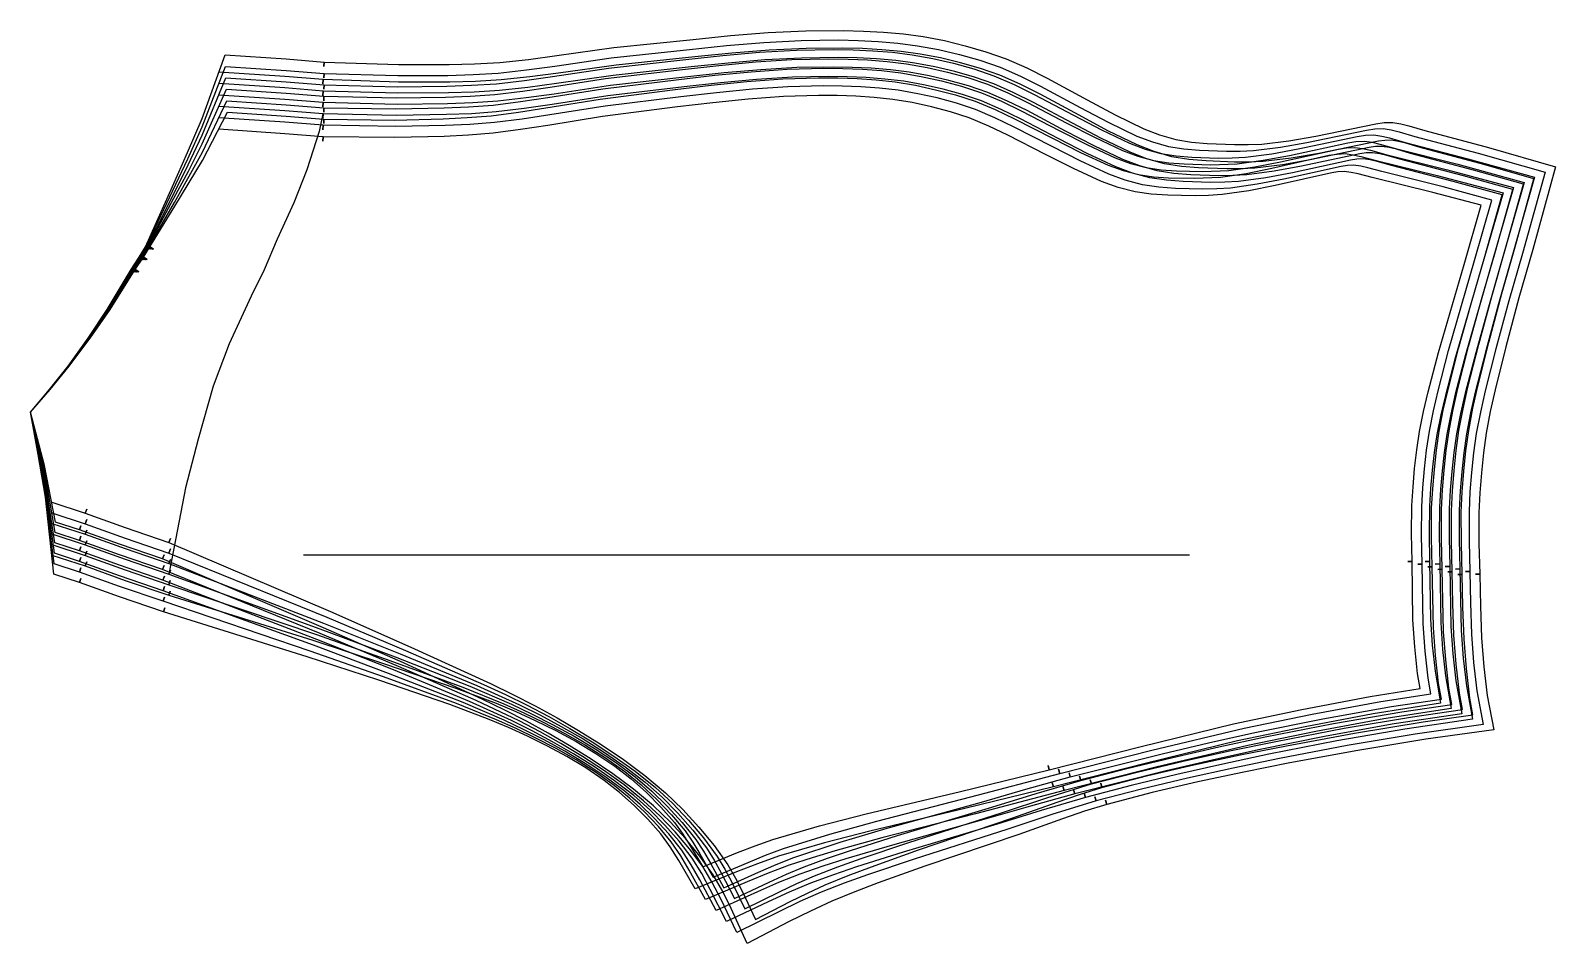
# Model space of a CAD drawing. Header units: inches. Extents: x 0 to 34.1, y 0 to 20.4.
import ezdxf

# ---------------------------------------------------------------- set-up
doc = ezdxf.new("R2010")
doc.units = ezdxf.units.IN

msp = doc.modelspace()

# ---------------------------------------------------------------- linework, layer by layer
at = {"layer": 'T001L001'}
for points in [[(0.563, 9.434), (0.315, 10.698), (0, 11.893), (0.425, 12.405), (0.84, 12.926), (1.29, 13.554), (1.718, 14.196), (2.256, 15.091), (2.339, 15.039), (2.256, 15.091), (2.434, 15.363), (2.518, 15.311), (2.434, 15.363), (2.571, 15.597), (2.659, 15.552), (2.571, 15.597), (3.178, 16.95), (3.517, 17.708), (3.841, 18.472), (4.354, 19.891), (5.72, 19.801), (6.572, 19.733), (6.566, 19.635), (6.572, 19.733), (8.237, 19.676), (9.371, 19.678), (9.938, 19.693), (10.504, 19.725), (11.145, 19.793), (11.784, 19.877), (13.061, 20.055), (14.83, 20.241), (15.67, 20.324), (16.512, 20.391), (17.353, 20.432), (18.194, 20.439), (18.644, 20.427), (19.092, 20.402), (19.539, 20.361), (19.984, 20.302), (20.457, 20.212), (20.925, 20.099), (21.388, 19.965), (21.843, 19.806), (22.304, 19.6), (22.757, 19.372), (23.65, 18.89), (24.281, 18.554), (24.924, 18.24), (25.275, 18.105), (25.636, 18), (25.987, 17.942), (26.342, 17.911), (26.953, 17.884), (27.258, 17.885), (27.564, 17.898), (28.168, 17.972), (28.769, 18.076), (30.115, 18.35), (30.304, 18.376), (30.493, 18.382), (30.674, 18.352), (30.853, 18.308), (31.209, 18.203), (32.635, 17.819), (34.136, 17.387), (33.625, 15.54), (33.318, 14.452), (33.023, 13.361), (32.782, 12.398), (32.675, 11.913), (32.583, 11.426), (32.522, 10.982), (32.477, 10.536), (32.442, 10.088), (32.422, 9.64), (32.423, 8.956), (32.442, 8.271), (32.344, 8.268), (32.442, 8.271), (32.456, 7.555), (32.482, 6.84), (32.533, 6.193), (32.609, 5.549), (32.753, 4.785), (31.232, 4.575), (29.708, 4.324), (28.19, 4.041), (27.159, 3.836), (26.131, 3.616), (25.107, 3.379), (24.09, 3.114), (24.063, 3.208), (24.09, 3.114), (23.593, 2.959), (23.101, 2.791), (22.12, 2.44), (20.017, 1.729), (18.972, 1.355), (18.453, 1.158), (17.939, 0.95), (17.459, 0.727), (16.985, 0.489), (16.044, 0), (15.686, 0.782), (15.495, 1.166), (15.283, 1.539), (14.986, 1.955), (14.661, 2.35), (14.315, 2.727), (13.946, 3.083), (13.5, 3.454), (13.034, 3.801), (12.553, 4.128), (12.059, 4.436), (11.587, 4.712), (11.106, 4.974), (10.619, 5.225), (10.126, 5.464), (8.347, 6.28), (6.556, 7.07), (2.955, 8.61), (2.99, 8.702), (2.955, 8.61), (1.992, 8.94), (1.099, 9.26), (1.13, 9.353), (1.099, 9.26), (0.563, 9.434)], [(0.552, 9.202), (0.319, 10.558), (0, 11.893), (0.428, 12.405), (0.846, 12.926), (1.299, 13.553), (1.731, 14.196), (2.273, 15.091), (2.356, 15.039), (2.273, 15.091), (2.453, 15.363), (2.536, 15.311), (2.453, 15.363), (2.591, 15.597), (2.678, 15.551), (2.591, 15.597), (3.189, 16.86), (3.522, 17.569), (3.843, 18.283), (4.363, 19.635), (5.72, 19.546), (6.571, 19.477), (6.566, 19.379), (6.571, 19.477), (8.22, 19.428), (9.344, 19.435), (9.906, 19.452), (10.466, 19.486), (11.101, 19.557), (11.734, 19.643), (12.999, 19.825), (14.751, 20.016), (15.583, 20.102), (16.416, 20.172), (17.25, 20.217), (18.084, 20.227), (18.529, 20.218), (18.974, 20.195), (19.417, 20.156), (19.858, 20.099), (20.328, 20.012), (20.793, 19.902), (21.252, 19.772), (21.703, 19.616), (22.162, 19.413), (22.611, 19.19), (23.498, 18.716), (24.126, 18.385), (24.763, 18.077), (25.112, 17.945), (25.47, 17.843), (25.817, 17.787), (26.168, 17.758), (26.774, 17.734), (27.077, 17.736), (27.379, 17.75), (27.978, 17.825), (28.572, 17.932), (29.905, 18.209), (30.092, 18.236), (30.28, 18.242), (30.46, 18.213), (30.638, 18.17), (30.991, 18.068), (32.406, 17.694), (33.902, 17.271), (33.394, 15.45), (33.09, 14.385), (32.798, 13.316), (32.56, 12.372), (32.454, 11.897), (32.363, 11.419), (32.302, 10.984), (32.256, 10.547), (32.222, 10.109), (32.201, 9.67), (32.2, 8.999), (32.218, 8.327), (32.119, 8.325), (32.218, 8.327), (32.23, 7.626), (32.253, 6.925), (32.302, 6.291), (32.375, 5.659), (32.516, 4.905), (30.997, 4.688), (29.474, 4.43), (27.956, 4.139), (26.924, 3.926), (25.895, 3.699), (24.87, 3.457), (23.851, 3.192), (23.824, 3.287), (23.851, 3.192), (22.861, 2.886), (21.879, 2.556), (19.777, 1.887), (18.733, 1.534), (18.214, 1.348), (17.7, 1.151), (17.221, 0.939), (16.749, 0.712), (15.811, 0.246), (15.451, 0.997), (15.259, 1.366), (15.047, 1.723), (14.752, 2.121), (14.43, 2.499), (14.088, 2.859), (13.725, 3.197), (13.286, 3.549), (12.828, 3.878), (12.355, 4.186), (11.871, 4.477), (11.408, 4.736), (10.937, 4.983), (9.978, 5.441), (8.235, 6.202), (6.482, 6.939), (2.958, 8.372), (2.993, 8.464), (2.958, 8.372), (1.992, 8.704), (1.099, 9.024), (1.13, 9.117), (1.099, 9.024), (0.552, 9.202)], [(0.543, 8.969), (0.323, 10.417), (0.167, 11.156), (0, 11.893), (0.43, 12.405), (0.851, 12.925), (1.308, 13.553), (1.743, 14.196), (2.29, 15.091), (2.373, 15.038), (2.29, 15.091), (2.471, 15.363), (2.554, 15.311), (2.471, 15.363), (2.611, 15.597), (2.697, 15.55), (2.611, 15.597), (3.2, 16.771), (3.528, 17.429), (3.845, 18.093), (4.372, 19.378), (5.72, 19.29), (6.57, 19.221), (6.565, 19.123), (6.57, 19.221), (8.204, 19.18), (9.317, 19.191), (9.873, 19.212), (10.428, 19.248), (11.057, 19.32), (11.684, 19.408), (12.936, 19.594), (14.671, 19.792), (15.496, 19.88), (16.321, 19.954), (17.147, 20.002), (17.974, 20.016), (18.415, 20.008), (18.856, 19.987), (19.295, 19.951), (19.733, 19.896), (20.198, 19.812), (20.66, 19.705), (21.116, 19.578), (21.564, 19.425), (22.019, 19.227), (22.465, 19.007), (23.347, 18.542), (23.97, 18.217), (24.603, 17.914), (24.948, 17.785), (25.303, 17.685), (25.647, 17.631), (25.995, 17.604), (26.595, 17.583), (26.895, 17.587), (27.194, 17.602), (27.787, 17.679), (28.375, 17.787), (29.695, 18.068), (29.881, 18.095), (30.067, 18.102), (30.246, 18.074), (30.423, 18.033), (30.773, 17.933), (32.177, 17.569), (33.667, 17.154), (33.162, 15.361), (32.861, 14.317), (32.573, 13.27), (32.338, 12.346), (32.233, 11.881), (32.143, 11.413), (32.082, 10.987), (32.036, 10.559), (32.001, 10.13), (31.979, 9.7), (31.978, 9.042), (31.993, 8.384), (31.895, 8.382), (31.993, 8.384), (32.025, 7.01), (32.071, 6.388), (32.141, 5.769), (32.278, 5.025), (30.763, 4.801), (29.239, 4.536), (27.72, 4.238), (26.689, 4.017), (25.66, 3.782), (24.634, 3.535), (23.612, 3.27), (23.586, 3.365), (23.612, 3.27), (22.622, 2.98), (21.637, 2.672), (19.537, 2.046), (18.493, 1.714), (17.975, 1.539), (17.46, 1.351), (16.984, 1.15), (16.513, 0.936), (15.578, 0.491), (15.216, 1.212), (15.024, 1.565), (14.812, 1.907), (14.519, 2.288), (14.2, 2.648), (13.862, 2.99), (13.504, 3.311), (13.072, 3.644), (12.622, 3.955), (12.158, 4.245), (11.684, 4.518), (11.229, 4.761), (10.768, 4.991), (9.83, 5.418), (8.124, 6.125), (6.409, 6.808), (2.962, 8.135), (2.996, 8.227), (2.962, 8.135), (1.992, 8.467), (1.099, 8.787), (1.13, 8.881), (1.099, 8.787), (0.543, 8.969)], [(0.535, 8.735), (0.327, 10.276), (0.17, 11.085), (0, 11.893), (0.433, 12.405), (0.857, 12.925), (1.318, 13.552), (1.756, 14.195), (2.307, 15.091), (2.39, 15.038), (2.307, 15.091), (2.49, 15.363), (2.573, 15.31), (2.49, 15.363), (2.63, 15.597), (2.716, 15.548), (2.63, 15.597), (3.21, 16.682), (3.534, 17.29), (3.846, 17.904), (4.384, 19.122), (5.72, 19.034), (6.569, 18.966), (6.564, 18.867), (6.569, 18.966), (8.187, 18.931), (9.29, 18.948), (9.841, 18.971), (10.391, 19.009), (11.013, 19.084), (11.633, 19.174), (12.873, 19.364), (14.592, 19.567), (15.408, 19.659), (16.226, 19.735), (17.044, 19.786), (17.863, 19.804), (18.301, 19.798), (18.738, 19.78), (19.173, 19.746), (19.607, 19.694), (20.069, 19.612), (20.527, 19.508), (20.979, 19.384), (21.424, 19.235), (21.876, 19.04), (22.32, 18.825), (23.195, 18.367), (23.814, 18.048), (24.442, 17.751), (24.785, 17.625), (25.137, 17.528), (25.478, 17.476), (25.822, 17.451), (26.416, 17.433), (27.01, 17.454), (27.596, 17.533), (28.179, 17.643), (29.485, 17.927), (29.669, 17.955), (29.854, 17.963), (30.032, 17.936), (30.207, 17.895), (30.555, 17.798), (31.948, 17.443), (33.432, 17.037), (32.93, 15.271), (32.633, 14.249), (32.349, 13.224), (32.115, 12.32), (32.012, 11.865), (31.922, 11.407), (31.862, 10.989), (31.816, 10.57), (31.781, 10.15), (31.758, 9.729), (31.755, 9.085), (31.769, 8.441), (31.67, 8.438), (31.769, 8.441), (31.796, 7.094), (31.84, 6.485), (31.907, 5.879), (32.041, 5.144), (30.528, 4.915), (29.004, 4.642), (27.485, 4.337), (26.453, 4.107), (25.424, 3.865), (23.373, 3.348), (23.348, 3.443), (23.373, 3.348), (22.383, 3.075), (21.395, 2.789), (19.297, 2.205), (18.254, 1.894), (17.735, 1.729), (17.221, 1.552), (16.746, 1.362), (16.277, 1.159), (15.346, 0.737), (14.982, 1.427), (14.789, 1.764), (14.577, 2.09), (14.286, 2.453), (13.97, 2.796), (13.637, 3.121), (13.284, 3.424), (12.858, 3.739), (12.417, 4.031), (11.961, 4.303), (11.496, 4.559), (11.051, 4.785), (10.6, 5), (9.682, 5.395), (8.014, 6.048), (6.336, 6.677), (2.966, 7.898), (2.998, 7.99), (2.966, 7.898), (1.992, 8.231), (1.099, 8.551), (1.13, 8.644), (1.099, 8.551), (0.535, 8.735)], [(0.476, 9.877), (1.226, 9.632), (1.258, 9.725), (1.226, 9.632), (2.122, 9.311), (3.098, 8.977), (3.134, 9.069), (3.098, 8.977), (6.713, 7.431), (8.512, 6.637), (10.298, 5.818), (10.8, 5.575), (11.296, 5.32), (11.786, 5.052), (12.267, 4.771), (12.776, 4.453), (13.273, 4.116), (13.754, 3.759), (14.214, 3.375), (14.599, 3.003), (14.961, 2.608), (15.301, 2.195), (15.612, 1.759), (15.783, 1.464), (15.938, 1.159), (16.227, 0.537), (17.001, 0.937), (17.39, 1.13), (17.785, 1.313), (18.302, 1.522), (18.824, 1.72), (19.875, 2.096), (21.99, 2.811), (22.982, 3.167), (23.48, 3.336), (23.983, 3.493), (23.955, 3.588), (23.983, 3.493), (25.007, 3.76), (26.038, 3.999), (27.074, 4.22), (28.113, 4.427), (29.639, 4.711), (31.171, 4.964), (32.289, 5.118), (32.219, 5.493), (32.141, 6.153), (32.089, 6.816), (32.062, 7.539), (32.049, 8.262), (31.95, 8.26), (32.049, 8.262), (32.029, 8.959), (32.028, 9.655), (32.049, 10.115), (32.084, 10.574), (32.131, 11.032), (32.194, 11.487), (32.287, 11.984), (32.396, 12.477), (32.641, 13.457), (32.937, 14.553), (33.246, 15.645), (33.653, 17.117), (32.529, 17.44), (31.11, 17.822), (30.788, 17.917), (30.625, 17.957), (30.461, 17.984), (30.316, 17.98), (30.171, 17.96), (28.837, 17.688), (28.216, 17.58), (27.591, 17.504), (27.272, 17.491), (26.953, 17.49), (26.315, 17.518), (25.929, 17.551), (25.548, 17.614), (25.154, 17.729), (24.771, 17.876), (24.116, 18.196), (23.471, 18.54), (22.597, 19.011), (22.154, 19.234), (21.701, 19.436), (21.265, 19.589), (20.821, 19.717), (20.371, 19.825), (19.917, 19.912), (19.487, 19.97), (19.054, 20.009), (18.62, 20.034), (18.185, 20.045), (17.36, 20.038), (16.535, 19.998), (15.701, 19.931), (14.868, 19.849), (13.107, 19.664), (11.822, 19.485), (11.178, 19.401), (10.534, 19.332), (9.96, 19.3), (9.385, 19.284), (8.235, 19.282), (6.549, 19.34), (6.544, 19.242), (6.549, 19.34), (5.692, 19.409), (4.215, 19.506)], [(0.476, 9.641), (1.226, 9.396), (1.258, 9.489), (1.226, 9.396), (2.122, 9.075), (3.098, 8.741), (3.133, 8.833), (3.098, 8.741), (6.635, 7.302), (8.395, 6.563), (10.143, 5.799), (10.635, 5.571), (11.121, 5.332), (11.601, 5.08), (12.073, 4.816), (12.573, 4.516), (13.061, 4.197), (13.534, 3.858), (13.987, 3.494), (14.367, 3.14), (14.726, 2.763), (15.063, 2.367), (15.373, 1.949), (15.544, 1.665), (15.699, 1.372), (15.991, 0.774), (16.767, 1.156), (17.157, 1.342), (17.552, 1.516), (18.069, 1.715), (18.591, 1.902), (19.642, 2.257), (21.756, 2.93), (22.747, 3.263), (23.746, 3.572), (23.719, 3.667), (23.746, 3.572), (24.772, 3.838), (25.803, 4.082), (26.838, 4.311), (27.876, 4.525), (29.402, 4.817), (30.934, 5.077), (32.053, 5.236), (31.985, 5.604), (31.91, 6.251), (31.86, 6.901), (31.836, 7.61), (31.824, 8.32), (31.726, 8.318), (31.824, 8.32), (31.806, 9.003), (31.807, 9.686), (31.829, 10.137), (31.864, 10.586), (31.911, 11.035), (31.973, 11.482), (32.066, 11.968), (32.174, 12.452), (32.417, 13.413), (32.709, 14.486), (33.014, 15.556), (33.417, 16.999), (32.302, 17.314), (30.894, 17.687), (30.574, 17.779), (30.413, 17.818), (30.25, 17.844), (30.106, 17.839), (29.963, 17.819), (28.642, 17.544), (28.027, 17.434), (27.408, 17.356), (27.092, 17.341), (26.776, 17.339), (26.143, 17.364), (25.761, 17.396), (25.383, 17.456), (24.992, 17.568), (24.612, 17.713), (23.961, 18.027), (23.321, 18.364), (22.453, 18.828), (22.013, 19.047), (21.564, 19.245), (21.131, 19.395), (20.69, 19.52), (20.244, 19.625), (19.794, 19.709), (19.367, 19.764), (18.938, 19.802), (18.507, 19.824), (18.076, 19.833), (17.258, 19.823), (16.441, 19.779), (15.615, 19.71), (14.791, 19.625), (13.046, 19.434), (11.773, 19.251), (11.136, 19.164), (10.498, 19.093), (9.929, 19.059), (9.36, 19.041), (8.22, 19.034), (6.549, 19.084), (6.544, 18.986), (6.549, 19.084), (5.692, 19.153), (4.215, 19.25)], [(0.529, 8.501), (0.33, 10.135), (0.172, 11.015), (0, 11.893), (0.436, 12.404), (0.863, 12.924), (1.327, 13.552), (1.768, 14.195), (2.324, 15.091), (2.407, 15.037), (2.324, 15.091), (2.508, 15.363), (2.591, 15.31), (2.508, 15.363), (2.65, 15.597), (2.735, 15.547), (2.65, 15.597), (3.221, 16.592), (3.848, 17.715), (4.397, 18.865), (5.72, 18.778), (6.568, 18.71), (6.564, 18.611), (6.568, 18.71), (8.17, 18.683), (9.262, 18.705), (9.808, 18.73), (10.353, 18.77), (10.969, 18.847), (11.583, 18.939), (12.811, 19.133), (14.512, 19.342), (15.321, 19.437), (16.131, 19.517), (16.941, 19.571), (17.753, 19.592), (18.186, 19.588), (18.62, 19.572), (19.052, 19.54), (19.482, 19.491), (19.94, 19.412), (20.394, 19.311), (20.843, 19.19), (21.285, 19.045), (21.734, 18.854), (22.174, 18.642), (23.043, 18.193), (23.658, 17.88), (24.282, 17.589), (24.621, 17.465), (24.97, 17.37), (25.308, 17.321), (25.649, 17.297), (26.237, 17.282), (26.825, 17.306), (27.406, 17.387), (27.982, 17.498), (29.275, 17.786), (29.458, 17.814), (29.642, 17.823), (29.818, 17.797), (29.992, 17.758), (30.337, 17.663), (31.718, 17.318), (33.197, 16.921), (32.698, 15.182), (32.124, 13.179), (31.893, 12.294), (31.791, 11.848), (31.702, 11.4), (31.642, 10.992), (31.596, 10.582), (31.56, 10.171), (31.537, 9.759), (31.533, 9.128), (31.544, 8.497), (31.446, 8.495), (31.544, 8.497), (31.568, 7.179), (31.609, 6.583), (31.673, 5.989), (31.803, 5.264), (30.293, 5.028), (28.769, 4.748), (27.25, 4.436), (25.189, 3.948), (23.135, 3.426), (23.11, 3.522), (23.135, 3.426), (21.154, 2.906), (19.057, 2.363), (18.014, 2.074), (17.496, 1.919), (16.981, 1.753), (16.509, 1.574), (16.042, 1.382), (15.113, 0.982), (14.747, 1.641), (14.554, 1.963), (14.343, 2.274), (14.054, 2.619), (13.741, 2.944), (13.411, 3.251), (13.063, 3.538), (12.645, 3.834), (12.212, 4.108), (11.765, 4.362), (11.31, 4.599), (10.874, 4.81), (10.432, 5.008), (9.535, 5.372), (7.903, 5.971), (6.263, 6.546), (2.97, 7.66), (3.001, 7.753), (2.97, 7.66), (1.992, 7.995), (1.099, 8.315), (1.13, 8.408), (1.099, 8.315), (0.529, 8.501)], [(0.476, 9.404), (1.226, 9.16), (1.258, 9.253), (1.226, 9.16), (2.122, 8.839), (3.098, 8.504), (3.132, 8.597), (3.098, 8.504), (6.556, 7.173), (8.277, 6.488), (9.988, 5.779), (10.946, 5.344), (11.416, 5.109), (11.879, 4.86), (12.37, 4.579), (12.849, 4.278), (13.314, 3.958), (13.76, 3.613), (14.136, 3.276), (14.49, 2.917), (14.825, 2.539), (15.133, 2.139), (15.304, 1.867), (15.461, 1.585), (15.755, 1.01), (16.532, 1.376), (16.923, 1.554), (17.319, 1.72), (17.837, 1.907), (18.358, 2.084), (19.408, 2.418), (21.521, 3.049), (22.513, 3.359), (23.51, 3.651), (23.484, 3.745), (23.51, 3.651), (24.537, 3.916), (25.568, 4.165), (26.602, 4.401), (27.639, 4.624), (29.166, 4.923), (30.698, 5.19), (31.817, 5.354), (31.751, 5.715), (31.679, 6.35), (31.632, 6.987), (31.599, 8.377), (31.501, 8.375), (31.599, 8.377), (31.584, 9.047), (31.586, 9.716), (31.608, 10.158), (31.644, 10.599), (31.691, 11.039), (31.753, 11.476), (31.845, 11.953), (31.952, 12.426), (32.192, 13.368), (32.481, 14.419), (32.783, 15.467), (33.181, 16.88), (32.074, 17.188), (30.678, 17.551), (30.36, 17.641), (30.201, 17.679), (30.039, 17.704), (29.896, 17.699), (29.754, 17.678), (28.447, 17.4), (27.838, 17.288), (27.225, 17.208), (26.912, 17.192), (26.599, 17.189), (25.972, 17.21), (25.593, 17.24), (25.218, 17.299), (24.831, 17.408), (24.453, 17.549), (23.807, 17.858), (23.171, 18.189), (22.308, 18.645), (21.872, 18.86), (21.426, 19.054), (20.996, 19.201), (20.559, 19.322), (20.116, 19.425), (19.67, 19.506), (19.247, 19.559), (18.821, 19.594), (18.395, 19.614), (17.968, 19.621), (17.157, 19.608), (16.348, 19.561), (15.53, 19.488), (14.713, 19.4), (12.985, 19.204), (11.725, 19.016), (11.094, 18.928), (10.462, 18.855), (9.898, 18.818), (9.334, 18.798), (8.205, 18.786), (6.549, 18.828), (6.544, 18.73), (6.549, 18.828), (5.692, 18.897), (4.215, 18.994)], [(0.523, 8.266), (0.334, 9.994), (0.174, 10.945), (0, 11.893), (0.439, 12.404), (0.869, 12.924), (1.336, 13.551), (1.781, 14.194), (2.341, 15.091), (2.424, 15.037), (2.341, 15.091), (2.527, 15.363), (2.609, 15.31), (2.527, 15.363), (2.67, 15.597), (2.754, 15.545), (2.67, 15.597), (3.232, 16.503), (3.85, 17.525), (4.413, 18.608), (5.72, 18.522), (6.568, 18.454), (6.563, 18.356), (6.568, 18.454), (8.153, 18.435), (9.235, 18.462), (9.775, 18.489), (10.315, 18.532), (10.925, 18.611), (11.533, 18.704), (12.748, 18.902), (14.433, 19.118), (15.233, 19.215), (16.035, 19.298), (16.838, 19.355), (17.642, 19.38), (18.072, 19.379), (18.501, 19.364), (18.93, 19.335), (19.356, 19.288), (19.811, 19.212), (20.261, 19.114), (20.707, 18.997), (21.145, 18.854), (21.591, 18.667), (22.028, 18.46), (22.892, 18.018), (23.501, 17.711), (24.121, 17.426), (24.458, 17.305), (24.803, 17.213), (25.138, 17.165), (25.476, 17.144), (26.058, 17.131), (26.64, 17.158), (27.215, 17.241), (27.785, 17.354), (29.065, 17.645), (29.246, 17.674), (29.429, 17.683), (29.603, 17.658), (29.776, 17.62), (30.119, 17.528), (31.489, 17.192), (32.963, 16.804), (32.466, 15.092), (31.899, 13.133), (31.671, 12.267), (31.569, 11.832), (31.481, 11.394), (31.421, 10.994), (31.375, 10.593), (31.34, 10.191), (31.316, 9.788), (31.31, 9.171), (31.319, 8.554), (31.221, 8.552), (31.319, 8.554), (31.339, 7.263), (31.378, 6.68), (31.439, 6.099), (31.565, 5.384), (30.058, 5.141), (28.534, 4.854), (27.015, 4.535), (24.953, 4.03), (22.896, 3.504), (22.872, 3.6), (22.896, 3.504), (20.912, 3.022), (18.816, 2.522), (17.774, 2.254), (16.741, 1.954), (16.271, 1.786), (15.806, 1.604), (14.881, 1.227), (14.514, 1.855), (14.319, 2.161), (14.109, 2.457), (13.822, 2.784), (13.513, 3.092), (13.187, 3.382), (12.844, 3.651), (12.433, 3.929), (12.007, 4.184), (11.569, 4.42), (11.123, 4.64), (10.697, 4.834), (10.265, 5.016), (9.388, 5.349), (7.794, 5.893), (6.191, 6.415), (2.974, 7.422), (3.004, 7.516), (2.974, 7.422), (1.992, 7.759), (1.099, 8.079), (1.13, 8.172), (1.099, 8.079), (0.523, 8.266)], [(0.476, 9.168), (1.226, 8.924), (1.258, 9.017), (1.226, 8.924), (2.122, 8.603), (3.098, 8.268), (3.131, 8.361), (3.098, 8.268), (6.478, 7.044), (8.16, 6.414), (9.833, 5.759), (10.77, 5.355), (11.231, 5.137), (11.685, 4.905), (12.166, 4.641), (12.637, 4.36), (13.094, 4.058), (13.534, 3.732), (13.905, 3.412), (14.255, 3.071), (14.587, 2.711), (14.894, 2.329), (15.065, 2.068), (15.222, 1.798), (15.519, 1.246), (16.298, 1.596), (16.69, 1.765), (17.086, 1.923), (18.126, 2.266), (19.175, 2.579), (21.286, 3.167), (22.278, 3.455), (23.274, 3.729), (23.249, 3.824), (23.274, 3.729), (25.333, 4.248), (26.366, 4.491), (27.403, 4.722), (28.929, 5.028), (30.462, 5.303), (31.581, 5.473), (31.517, 5.826), (31.448, 6.448), (31.403, 7.072), (31.375, 8.435), (31.276, 8.433), (31.375, 8.435), (31.361, 9.091), (31.364, 9.747), (31.388, 10.18), (31.424, 10.611), (31.471, 11.042), (31.533, 11.471), (31.624, 11.938), (31.73, 12.401), (31.967, 13.323), (32.253, 14.352), (32.551, 15.379), (32.945, 16.762), (31.847, 17.062), (30.462, 17.416), (30.147, 17.504), (29.988, 17.54), (29.828, 17.565), (29.687, 17.559), (29.546, 17.537), (28.252, 17.256), (27.649, 17.142), (27.042, 17.06), (26.732, 17.043), (26.421, 17.038), (25.8, 17.057), (25.425, 17.085), (25.053, 17.141), (24.669, 17.247), (24.294, 17.386), (23.652, 17.688), (23.021, 18.014), (22.164, 18.462), (21.73, 18.673), (21.288, 18.863), (20.862, 19.006), (20.428, 19.125), (19.989, 19.225), (19.546, 19.303), (19.127, 19.353), (18.705, 19.386), (18.282, 19.404), (17.859, 19.41), (17.056, 19.392), (16.254, 19.342), (15.444, 19.267), (14.635, 19.176), (12.924, 18.973), (11.676, 18.782), (11.052, 18.692), (10.425, 18.616), (9.868, 18.577), (9.309, 18.555), (8.19, 18.538), (6.549, 18.572), (6.544, 18.474), (6.549, 18.572), (5.692, 18.641), (4.215, 18.738)], [(0.476, 8.932), (1.226, 8.688), (1.258, 8.781), (1.226, 8.688), (2.122, 8.367), (3.098, 8.032), (3.13, 8.125), (3.098, 8.032), (6.399, 6.916), (8.043, 6.339), (9.678, 5.739), (10.595, 5.367), (11.046, 5.165), (11.491, 4.95), (11.963, 4.704), (12.425, 4.441), (12.874, 4.158), (13.307, 3.851), (13.673, 3.549), (14.02, 3.225), (14.349, 2.883), (14.655, 2.519), (14.826, 2.27), (14.984, 2.011), (15.283, 1.482), (16.063, 1.816), (16.456, 1.977), (16.853, 2.126), (17.893, 2.448), (18.942, 2.74), (21.051, 3.286), (23.038, 3.808), (23.013, 3.903), (23.038, 3.808), (25.098, 4.331), (27.166, 4.82), (28.692, 5.134), (30.225, 5.416), (31.345, 5.591), (31.283, 5.937), (31.217, 6.546), (31.175, 7.158), (31.15, 8.493), (31.052, 8.491), (31.15, 8.493), (31.139, 9.135), (31.143, 9.777), (31.167, 10.201), (31.203, 10.624), (31.251, 11.046), (31.313, 11.466), (31.403, 11.922), (31.508, 12.376), (31.743, 13.278), (32.32, 15.29), (32.708, 16.644), (31.62, 16.937), (30.245, 17.28), (29.933, 17.366), (29.776, 17.401), (29.617, 17.425), (29.477, 17.418), (29.338, 17.396), (28.057, 17.112), (27.46, 16.997), (26.859, 16.913), (26.552, 16.894), (26.245, 16.887), (25.629, 16.903), (25.257, 16.929), (24.889, 16.983), (24.507, 17.087), (24.135, 17.222), (23.498, 17.519), (22.871, 17.839), (22.02, 18.278), (21.589, 18.485), (21.15, 18.672), (20.727, 18.812), (20.297, 18.928), (19.862, 19.024), (19.422, 19.1), (19.006, 19.148), (18.589, 19.178), (18.17, 19.194), (17.751, 19.198), (16.955, 19.177), (16.161, 19.124), (15.359, 19.045), (14.558, 18.951), (12.863, 18.743), (11.628, 18.548), (11.009, 18.455), (10.389, 18.378), (9.837, 18.337), (9.283, 18.312), (8.175, 18.29), (6.549, 18.316), (6.545, 18.218), (6.549, 18.316), (5.692, 18.385), (4.215, 18.482)], [(0.476, 8.696), (1.226, 8.451), (1.258, 8.545), (1.226, 8.451), (2.122, 8.13), (3.098, 7.796), (3.129, 7.889), (3.098, 7.796), (6.321, 6.787), (7.926, 6.264), (9.523, 5.719), (10.42, 5.379), (10.861, 5.193), (11.297, 4.994), (11.759, 4.766), (12.213, 4.522), (12.654, 4.257), (13.08, 3.97), (13.442, 3.685), (13.785, 3.379), (14.111, 3.055), (14.415, 2.709), (14.586, 2.471), (14.745, 2.224), (15.046, 1.718), (15.829, 2.036), (16.223, 2.188), (16.62, 2.33), (17.66, 2.631), (18.709, 2.901), (20.816, 3.404), (22.802, 3.887), (22.778, 3.982), (22.802, 3.887), (24.863, 4.413), (26.929, 4.919), (28.456, 5.24), (29.989, 5.528), (31.108, 5.709), (31.049, 6.048), (30.986, 6.644), (30.946, 7.243), (30.926, 8.55), (30.827, 8.548), (30.926, 8.55), (30.916, 9.179), (30.922, 9.808), (30.947, 10.223), (30.983, 10.637), (31.031, 11.049), (31.092, 11.46), (31.182, 11.907), (31.286, 12.351), (31.518, 13.234), (32.088, 15.202), (32.472, 16.526), (31.392, 16.811), (30.029, 17.145), (29.719, 17.228), (29.563, 17.263), (29.406, 17.285), (29.267, 17.278), (29.13, 17.256), (27.862, 16.967), (27.271, 16.851), (26.676, 16.765), (26.372, 16.745), (26.067, 16.737), (25.458, 16.75), (25.089, 16.773), (24.724, 16.825), (24.345, 16.926), (23.976, 17.058), (23.344, 17.35), (22.721, 17.664), (21.876, 18.095), (21.448, 18.298), (21.012, 18.481), (20.592, 18.618), (20.166, 18.73), (19.734, 18.824), (19.299, 18.897), (18.886, 18.942), (18.472, 18.971), (18.057, 18.985), (17.642, 18.986), (16.854, 18.962), (16.068, 18.905), (15.273, 18.823), (14.48, 18.727), (12.803, 18.512), (11.579, 18.313), (10.967, 18.219), (10.353, 18.139), (9.806, 18.096), (9.258, 18.068), (8.159, 18.042), (6.549, 18.06), (6.545, 17.962), (6.549, 18.06), (5.692, 18.129), (4.215, 18.227)], [(6.544, 18.573), (6.461, 18.176), (6.182, 17.318), (5.898, 16.58), (5.521, 15.766), (5.23, 15.078), (4.943, 14.491), (4.444, 13.422), (4.09, 12.478), (3.756, 11.291), (3.466, 10.203), (3.255, 9.072), (3.098, 8.268)], [(6.111, 8.702), (25.941, 8.702)]]:
    msp.add_lwpolyline(points, dxfattribs=at)

doc.saveas('drawing.dxf')
